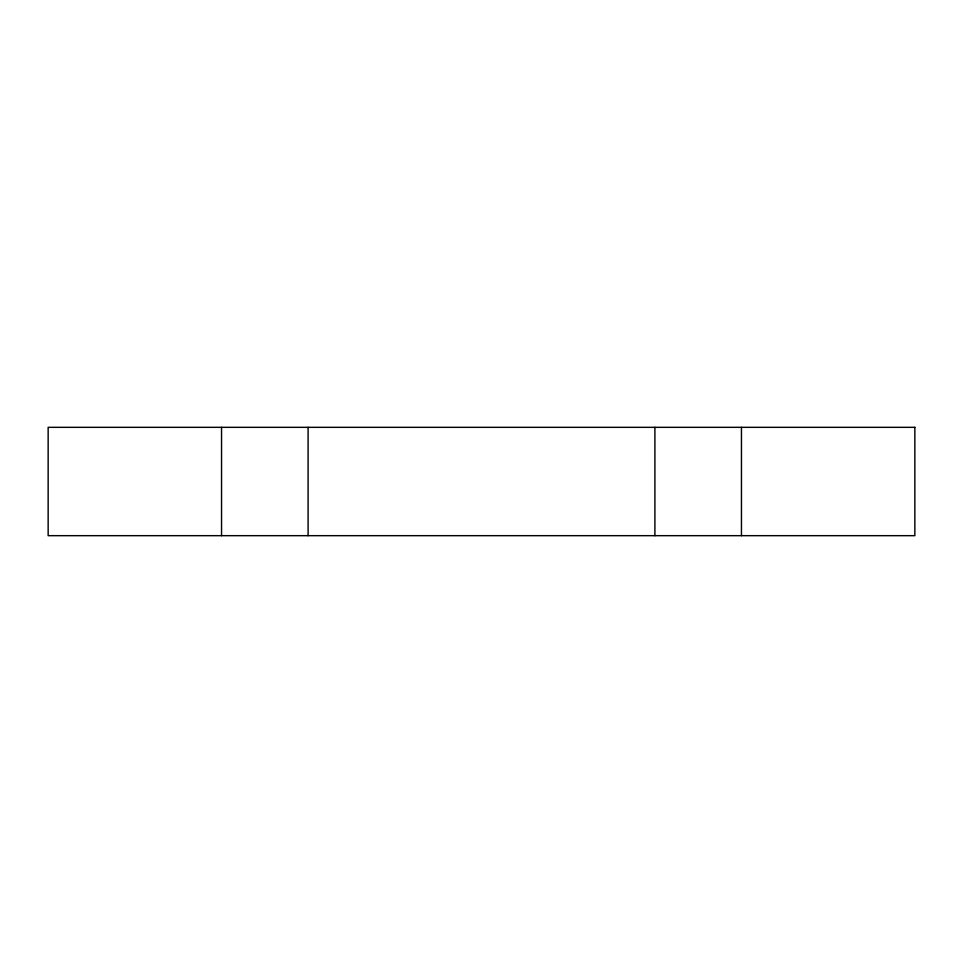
<?xml version="1.0" encoding="UTF-8"?>
<svg xmlns="http://www.w3.org/2000/svg" width="963" height="963" viewBox="0 0 963 963"><rect width="100%" height="100%" fill="white"/><g stroke="black" fill="none" stroke-linecap="round" stroke-linejoin="round"><path stroke-width="1.44" d="M741.45 427.331L741.45 535.669M654.9 427.331L654.9 535.669M308.1 427.331L308.1 535.669M221.55 427.331L221.55 535.669M914.85 427.331L48.15 427.331L48.15 535.669L914.85 535.669L914.85 427.331"/></g></svg>
